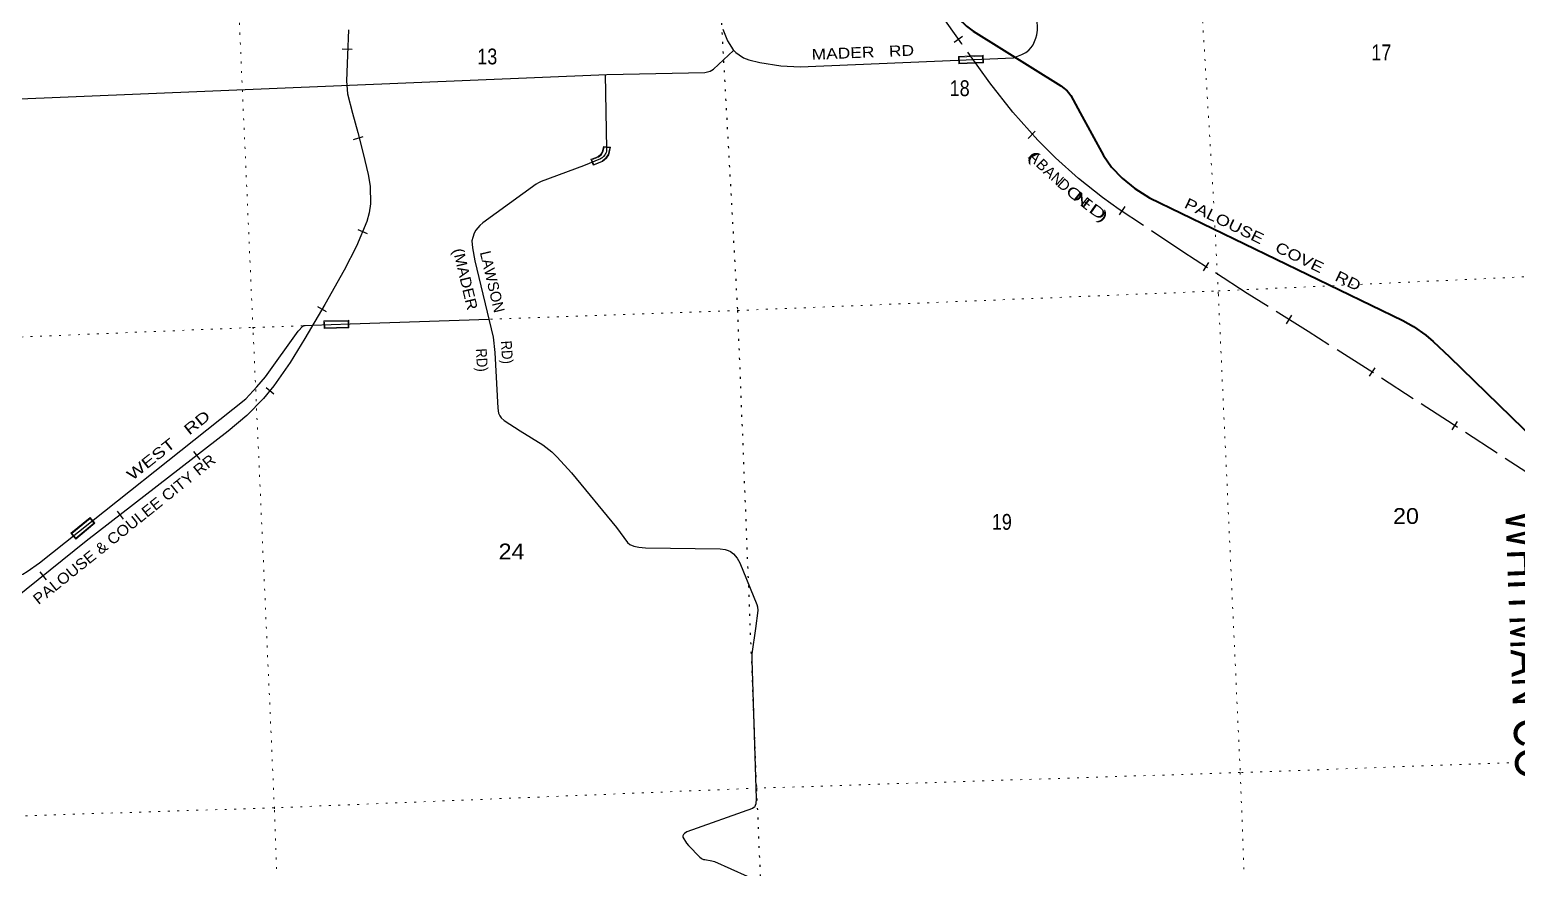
# Model space of a CAD drawing. Header units: feet. Extents: x 751810 to 1010326, y -353855 to -161247.
# Drawn here: x 978138 to 994593, y -217253 to -207976 of the extents above; entities that cross this region are included whole.
import ezdxf
from ezdxf.enums import TextEntityAlignment as Align

# ---------------------------------------------------------------- set-up
doc = ezdxf.new("R2010")
doc.units = ezdxf.units.FT
doc.header["$LTSCALE"] = 70
doc.linetypes.add('DOTTED', pattern=[1.5, 0.3, -1.2])
doc.linetypes.add('LONG_DASHED', pattern=[7.5, 6, -1.5])
for name, color, linetype in [('12', 7, 'Continuous'), ('27', 7, 'Continuous'), ('30', 7, 'Continuous')]:
    doc.layers.add(name, color=color, linetype=linetype)
for name, color, linetype, lineweight in [('26', 7, 'Continuous', 40), ('29', 7, 'Continuous', 25), ('31', 7, 'Continuous', 13), ('34', 7, 'Continuous', 25), ('6', 7, 'DOTTED', 25), ('63', 7, 'Continuous', 25), ('7', 7, 'DOTTED', 13)]:
    doc.layers.add(name, color=color, linetype=linetype, lineweight=lineweight)

msp = doc.modelspace()

# ---------------------------------------------------------------- linework, layer by layer
at = {"layer": '26'}
msp.add_lwpolyline([(988279.2, -207688.74), (988457.13, -207892.14), (988501.64, -207936.66), (988574.36, -207992.06), (989544.19, -208596.09), (989576.75, -208620.37), (989614.47, -208652.13), (989633.2, -208672.5), (989653.96, -208703.38), (989758.22, -208893.36), (990015.88, -209368.41), (990106.18, -209494.95), (990222.48, -209619.61), (990364.52, -209733.9), (990524.44, -209835.65), (993328.53, -211191.56), (993445, -211258.78), (993580.65, -211354.8), (993664.26, -211423.87), (993843.21, -211596.21), (994794.17, -212521.53)], dxfattribs=at)
at = {"layer": '29'}
for points in [[(985806.44, -207968.63), (985858.25, -208099.41), (985919.18, -208196.95), (985948.71, -208229.18), (985984.55, -208254.66), (986034.61, -208285.59), (986090.98, -208307.07), (986214.37, -208338.67), (986448.01, -208374.23), (986661.26, -208384.44), (989021.41, -208285.3), (989058.6, -208273.5), (989113.62, -208250.66), (989156.58, -208226.49), (989188.67, -208203.05), (989216.98, -208171.43), (989237.11, -208143.21), (989254.57, -208106.96), (989269.33, -208069.36), (989278.73, -208030.41), (989285.43, -207982.05), (989283.17, -207846.29)], [(972927.2, -208486.37), (973307.84, -208530.02), (973400.12, -208551.02), (973635.34, -208640.15), (973691.71, -208656.27), (973755.51, -208667.48), (974111.94, -208707.37), (975201.57, -208781.8), (975456, -208828.42), (975570.79, -208836.23), (975712.97, -208836.67), (984523.12, -208469.28), (985605.01, -208447.41), (985664.17, -208433.32), (985701.84, -208410.71), (985924.88, -208206.07)], [(984503.05, -208469.69), (984518.9, -209295.09), (984516.62, -209319.42), (984513.93, -209334.53), (984511.25, -209342.26), (984504.53, -209353.33), (984499.16, -209360.05), (984485.74, -209377.51), (984470.31, -209391.96), (984462.92, -209397.33), (984450.96, -209404.96), (984263.38, -209480.09), (983797.19, -209655.52), (983764.98, -209670.3), (983739.96, -209685.54), (983148.91, -210113.5), (983116.01, -210143.32), (983073.75, -210191.39), (983053.62, -210226.31), (983038.85, -210273.32), (983029.53, -210309.91), (983034.92, -210388.08), (983062.86, -210532.41), (983263.88, -211376.91), (983282.41, -211545.2), (983314.23, -212161.93), (983323.41, -212216.69), (983336.83, -212246.24), (983352.93, -212270.41), (983385.71, -212299.58), (983564.57, -212414.14), (983813.12, -212567.76), (983913.98, -212646.47), (983973.03, -212705.56), (984129.92, -212879.32), (984628.4, -213482.51), (984751.08, -213648), (984775.67, -213669.86), (984821.3, -213688.66), (984875, -213700.76), (984947.87, -213707.36), (985774.42, -213719.45), (985829.31, -213726.28), (985864.2, -213737.03), (985889.7, -213749.11), (985921.92, -213773.29), (985963.53, -213820.29), (985994.87, -213872.36), (986182.3, -214334.67), (986190.36, -214361.53), (986191.72, -214400.9), (986165.29, -214599.47), (986125.93, -214879.95), (986124.52, -214945.69), (986173.87, -216483.88), (986168.89, -216539.27), (986164.19, -216558.07), (986159.5, -216568.81), (986154.13, -216576.2), (986149.43, -216580.9), (986133.87, -216590.44), (985406.09, -216851.66), (985382.35, -216867.64), (985370.27, -216879.73), (985362.22, -216893.16), (985364.15, -216907.97), (985403.83, -216975.08), (985423.84, -216999.85), (985551.47, -217130.88), (985566.91, -217142.97), (985578, -217149.79), (985591.07, -217154.38), (985604.5, -217157.74), (985685.09, -217171.01), (985712.54, -217179.9), (986072.59, -217340.35)], [(973175.98, -214317.23), (977918.37, -214026.58), (978000.21, -214017.68), (978059.62, -213997.9), (978110.27, -213969.33), (978245.34, -213874.52), (980527.23, -212059.32), (980649.72, -211927.92), (980744.4, -211815.68), (981107.91, -211311.55), (981159.85, -211254.78), (981170.49, -211248.34), (981183.08, -211247.77), (981263.22, -211244.73), (981683.25, -211230.58), (983216.2, -211176.6)]]:
    msp.add_lwpolyline(points, dxfattribs=at)
at = {"layer": '31'}
for p, q in [((988411.67, -208270.11), (988686.43, -208258.52)), ((988686.43, -208258.52), (988689.9, -208340.95)), ((984484.61, -209265.89), (984564.13, -209275.15)), ((984372.31, -209475.1), (984346.15, -209408.1)), ((981391.51, -211198.13), (981666.39, -211190.66)), ((981666.39, -211190.66), (981668.66, -211273.12)), ((978593.89, -213546.53), (978806.66, -213372.3)), ((978806.66, -213372.3), (978858.93, -213436.14))]:
    msp.add_line(p, q, dxfattribs=at)
for points in [[(988689.9, -208340.95), (988415.14, -208352.55), (988411.67, -208270.11)], [(984484.61, -209265.89), (984468.72, -209328.86), (984455.54, -209353.33), (984425.38, -209378), (984361.2, -209403.05), (984346.14, -209408.41)], [(984356.79, -209413.36), (984429.47, -209384.99), (984461.83, -209358.52), (984476.23, -209331.78), (984490.66, -209274.64), (984554.14, -209282.03)], [(984554.14, -209282.03), (984535.61, -209355.54), (984511.18, -209393.06), (984471.4, -209428.26), (984377, -209465.13), (984356.79, -209413.36)], [(984564.13, -209275.15), (984543.04, -209358.79), (984517.29, -209398.33), (984475.64, -209435.19), (984383.9, -209471.02), (984372.31, -209475.1)], [(981668.66, -211273.12), (981393.77, -211280.61), (981391.51, -211198.13)], [(978858.93, -213436.14), (978646.16, -213610.37), (978593.89, -213546.53)]]:
    msp.add_lwpolyline(points, dxfattribs=at)
for points in [[(988422.79, -208344.21), (988420, -208277.76), (988678.77, -208266.85), (988681.56, -208333.29)], [(981399.72, -211205.89), (981658.61, -211198.88), (981660.43, -211265.34), (981401.53, -211272.38)], [(978605.14, -213547.65), (978805.53, -213383.55), (978847.67, -213435.01), (978647.28, -213599.11)]]:
    msp.add_lwpolyline(points, close=True, dxfattribs=at)
at = {"layer": '34'}
for p, q in [((981595.13, -208186.43), (981705.64, -208191.14)), ((981721.07, -209188.75), (981827.3, -209157.94)), ((981766.91, -210186.87), (981869.24, -210228.86)), ((981322.2, -211037.41), (981417.73, -211093.15)), ((980752.85, -211934.48), (980838.28, -212004.73)), ((979949.89, -212642.67), (980017.56, -212730.17)), ((979103.81, -213301.45), (979171.63, -213388.83)), ((978250.17, -213973.9), (978319.47, -214060.11))]:
    msp.add_line(p, q, dxfattribs=at)
msp.add_lwpolyline([(981665.12, -207977.18), (981653.14, -208258.37), (981641.17, -208539.5), (981651.32, -208684.4), (981706.49, -208898.36), (981768.36, -209111.69), (981824.78, -209343.92), (981880.88, -209576.03), (981902.87, -209704.91), (981905.73, -209902.42), (981891.43, -210000.28), (981865.29, -210095.71), (981752.13, -210371.51), (981615.74, -210634.75), (981401.15, -211015.61), (981181.11, -211392.71), (981017.32, -211658.83), (980838.59, -211916.18), (980725.07, -212054.23), (980537.65, -212244.45), (980334.44, -212417.58), (979547.33, -213026.33), (978761.97, -213635.87), (977966.8, -214275.11)], dxfattribs=at)
at = {"layer": '6'}
msp.add_lwpolyline([(985783.33, -207796.79), (985966.73, -211081.75), (986176.96, -216377.44), (986404.78, -221662.17), (986595.43, -226968.94), (986797.56, -232263.02), (987050.49, -237709.85), (987299.88, -242937.03), (987445.69, -248227.89), (987699.46, -252497.87)], dxfattribs=at)
at = {"layer": '63'}
for p, q in [((988455.47, -208051.9), (988365.56, -208116.32)), ((989261.17, -209099.51), (989182.98, -209177.74)), ((990251.05, -209932.05), (990189.77, -210024.13)), ((991178.84, -210551.53), (991118.81, -210644.43)), ((992096.17, -211134.82), (992037.51, -211228.59)), ((993016.37, -211716.56), (992956.17, -211809.36)), ((993928.98, -212308.64), (993868.78, -212401.43))]:
    msp.add_line(p, q, dxfattribs=at)
at = {"layer": '63', "linetype": 'LONG_DASHED'}
msp.add_lwpolyline([(994812.79, -212947.11), (993883.55, -212344.25), (992954.34, -211741.4), (992281.98, -211315.45), (991607.08, -210893.28), (990895.6, -210433.5), (990189.94, -209963.85), (990004.78, -209833.03), (989738.98, -209621.16), (989486.29, -209391.61), (989290.5, -209195.9), (989013.27, -208889.42), (988759.58, -208564.29), (988449.47, -208131.47), (988139.4, -207698.71)], dxfattribs=at)
at = {"layer": '7'}
msp.add_line((991093.77, -207566.59), (991237.17, -209912.67), dxfattribs=at)
for points in [[(980044.11, -197901.39), (980151.52, -200619.36), (980364.21, -205907.17), (980462.76, -208026.18)], [(980892.55, -217890.27), (980844.52, -216594.18), (980607.64, -211285.7), (980462.76, -208026.18)], [(991248.6, -210140.93), (991286.73, -210901.94), (991528.91, -216194.02), (991732.79, -221481.97), (991962.52, -226764.59), (992169.72, -232129), (992401.12, -237449.86), (992664.28, -242716.68), (992863.62, -247992.76), (993059.54, -253296.01)], [(973060.54, -211611.63), (975314.72, -211488.35), (980610.95, -211269.4), (985966.73, -211081.75), (991287.16, -210865.62), (994725.7, -210706.91)], [(994500.18, -216086), (991528.91, -216194.02), (986188.54, -216366.78), (980840.08, -216584.31), (975527.65, -216753.66), (973286.88, -216916.39)]]:
    msp.add_lwpolyline(points, dxfattribs=at)

# ---------------------------------------------------------------- texts
at = {"layer": '12', "width": 0.85}
msp.add_text('WHITMAN CO', height=400, rotation=272.251, dxfattribs=at).set_placement((994459.95, -213295.16))
at = {"layer": '27', "width": 1.25}
msp.add_text('PALOUSE   COVE   RD', height=120, rotation=334.194, dxfattribs=at).set_placement((990900.27, -209939.63))
at = {"layer": '30'}
for s, rotation, width, p in [('MADER   RD', 2.405, 1.2, (987356.36, -208285.19)), ('(MADER ', 283.389, 1.1, (982904.22, -210772.08)), ('RD)', 273.783, 0.9, (983357.53, -211547.82)), ('RD)', 273.783, 0.9, (983080.03, -211634.09)), ('WEST   RD', 38.502, 1.35, (979709.57, -212620.31))]:
    msp.add_text(s, height=120, rotation=rotation, dxfattribs=dict(at, width=width)).set_placement(p, align=Align.CENTER)
msp.add_text('LAWSON', height=120, rotation=283.389, dxfattribs=at).set_placement((983196.62, -210777.53), align=Align.CENTER)
at = {"layer": '34', "width": 1.1}
msp.add_text('PALOUSE & COULEE CITY RR', height=120, rotation=38.796, dxfattribs=at).set_placement((978234.43, -214342.24))
at = {"layer": '63'}
for s, rotation, p in [('A', 315.012, (989215.79, -209430.22)), ('B', 315.012, (989299.05, -209513.45)), ('A', 317.747, (989381.84, -209593.95)), ('N', 317.747, (989465.82, -209668.73)), ('D', 317.747, (989539.34, -209737.03)), ('E', 321.442, (989793.12, -209945.66))]:
    msp.add_text(s, height=120, rotation=rotation, dxfattribs=at).set_placement(p, align=Align.CENTER)
for s, rotation, width, p in [('(', 315.012, 1.9, (989200.34, -209416.84)), ('O', 321.442, 1.45, (989659.62, -209839.24)), ('N', 321.442, 1.6, (989740.15, -209903.43)), ('D', 324.758, 1.55, (989917.42, -210037.63)), (')', 324.758, 1.5, (989980.02, -210088.93))]:
    msp.add_text(s, height=120, rotation=rotation, dxfattribs=dict(at, width=width)).set_placement(p, align=Align.CENTER)
at = {"layer": '7'}
for s, width, p in [('17', 0.85, (992979.17, -208313.61)), ('13', 0.85, (983088.83, -208359.24)), ('18', 0.85, (988314.68, -208710.39)), ('20', 1.1, (993219.33, -213443.11)), ('19', 0.85, (988781.3, -213508.14)), ('24', 1.1, (983324.54, -213835.83))]:
    msp.add_text(s, height=175, dxfattribs=dict(at, width=width)).set_placement(p)

doc.saveas('drawing.dxf')
